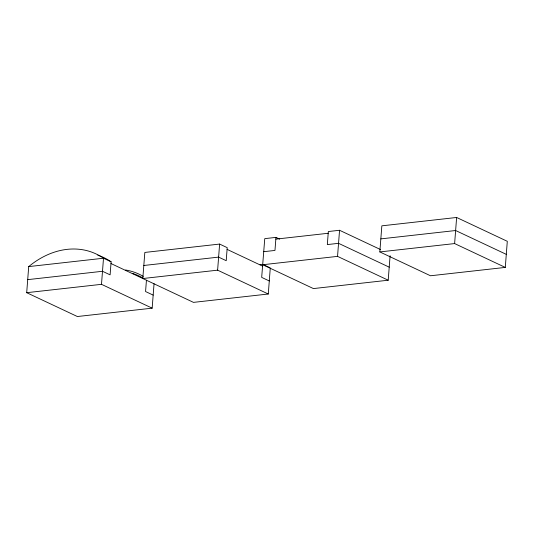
<?xml version="1.0" encoding="UTF-8"?>
<svg xmlns="http://www.w3.org/2000/svg" width="534" height="534" viewBox="0 0 534 534"><rect width="100%" height="100%" fill="white"/><g stroke="black" fill="none" stroke-linecap="round" stroke-linejoin="round"><path stroke-width="0.8" d="M154.046 283.701L152.163 308.165L77.37 316.529L26.7 292.692L28.709 266.593A82.289 64.681 -64.8 0 1 103.503 258.229L111.105 261.807L110.104 274.856L102.501 271.279L27.701 279.642M152.163 308.165L101.493 284.328L103.503 258.229L28.709 266.593M146.436 280.23L145.568 291.544L153.171 295.115M217.612 270.171L219.621 244.071L144.821 252.435L142.812 278.534L217.612 270.171L268.282 294.014L270.284 267.914M269.283 280.964L261.68 277.386L264.757 238.638L275.978 237.383L274.97 250.433L263.756 251.688M390.094 255.746L388.211 280.216L337.548 256.373L339.551 230.274L328.337 231.529L327.329 244.579L338.549 243.324L389.219 267.167M379.828 251.935L381.837 225.835L456.63 217.471L507.3 241.308L505.291 267.407L430.497 275.771L379.828 251.935L454.621 243.571L505.291 267.407M454.621 243.571L456.63 217.471M275.844 239.125L328.203 233.271M380.829 238.885L455.629 230.521L506.299 254.358M143.82 265.485L218.613 257.121L226.216 260.699L227.217 247.649L219.621 244.071M337.548 256.373L262.748 264.737L313.418 288.58L388.211 280.216M26.7 292.692L101.493 284.328M268.282 294.014L193.482 302.377L110.972 263.542M339.551 230.274L380.535 249.558M275.978 237.383L279.703 239.139M263.375 264.664L269.597 267.587M227.083 249.385L262.554 266.079M143.446 278.414L141.063 276.959A82.289 64.681 -64.8 0 0 132.359 273.355M125.557 269.984A82.289 64.681 -64.8 0 1 143.252 276.365M97.775 255.165A82.289 64.681 -64.8 0 1 111.105 261.807M260.045 264.784A13.59 3.651 4.4 0 1 262.688 264.337"/></g></svg>
